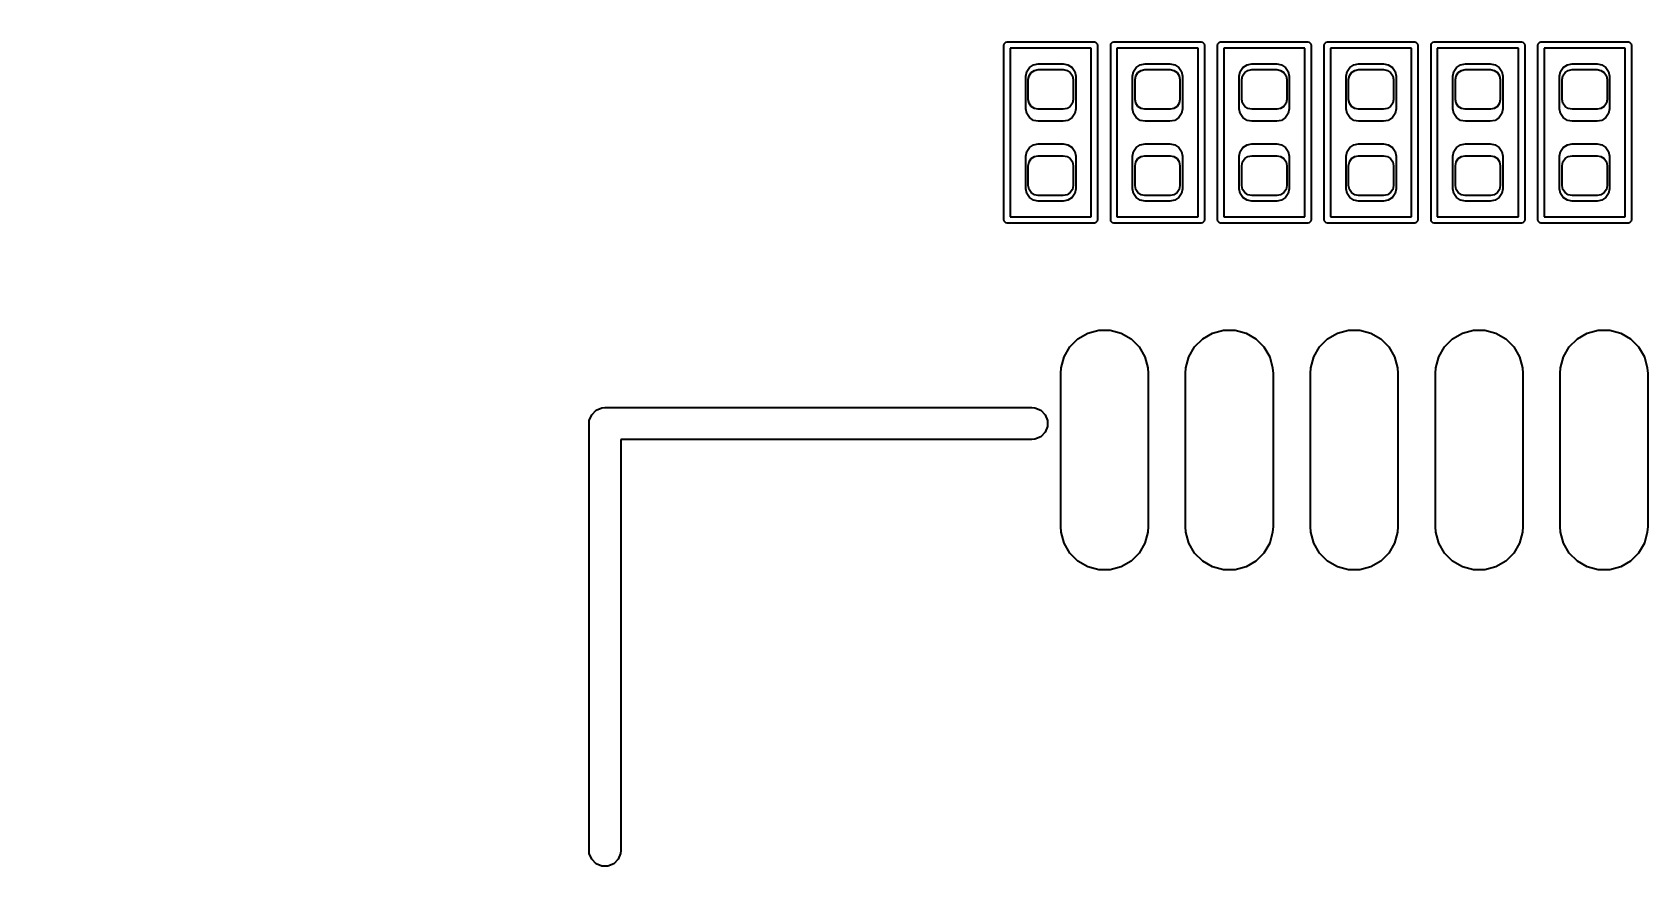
# Model space of a CAD drawing. Extents: x 76 to 193, y -170 to -23.
# Drawn here: x 132.14 to 145.08, y -133.38 to -126.65 of the extents above; entities that cross this region are included whole.
import ezdxf

# ---------------------------------------------------------------- set-up
doc = ezdxf.new("R2010")
doc.units = 0
doc.layers.get('0').update_dxf_attribs({"linetype": 'CONTINUOUS'})
doc.layers.get('Defpoints').update_dxf_attribs({"linetype": 'CONTINUOUS'})
doc.layers.add('BLACK', color=7, linetype='CONTINUOUS')
doc.dimstyles.get("Standard").update_dxf_attribs({"dimtxt": 3, "dimasz": 3, "dimexe": 0.18, "dimexo": 0.0625, "dimgap": 0.09, "dimtad": 0, "dimtih": 1, "dimtoh": 1, "dimzin": 0, "dimdsep": 46, "dimtxsty": 'Standard', "dimcen": 0.09, "dimclrd": 3, "dimclre": 3, "dimclrt": 3, "dimadec": 0, "dimazin": 0, "dimtfac": 1, "dimtofl": 0, "dimtmove": 0, "dimatfit": 3, "dimfxl": 1, "dimtolj": 1, "dimtzin": 0, "dimarcsym": 0})

# ---------------------------------------------------------------- blocks, each defined once
blk = doc.blocks.new('*D15')
at = {"color": 3, "linetype": 'Continuous', "lineweight": -2, "transparency": 16777216}
for p, q in [((134.414, -52.406), (82.008, -52.406)), ((82.188, -55.406), (82.188, -103.552)), ((82.188, -154.878), (82.188, -106.732)), ((134.486, -157.878), (82.008, -157.878))]:
    blk.add_line(p, q, dxfattribs=at)
at = {"color": 3, "linetype": 'Continuous', "transparency": 16777216}
for points in [[(81.688, -55.406), (82.688, -55.406), (82.188, -52.406)], [(81.688, -154.878), (82.688, -154.878), (82.188, -157.878)]]:
    blk.add_solid(points, dxfattribs=at)
at = {"layer": 'Defpoints', "color": 0, "linetype": 'Continuous', "transparency": 16777216}
for p in [(82.188, -52.406), (134.476, -52.406), (134.548, -157.878)]:
    blk.add_point(p, dxfattribs=at)
at = {"color": 3, "linetype": 'Continuous', "transparency": 16777216, "insert": (82.188, -105.142), "char_height": 3, "attachment_point": 5}
blk.add_mtext('\\A1;105.47', dxfattribs=at)

msp = doc.modelspace()

# ---------------------------------------------------------------- linework, layer by layer
at = {"layer": 'BLACK', "linetype": 'Continuous'}
for p, q in [((139.9245, -126.75057), (139.926403, -126.741003)), ((139.9245, -128.15057), (139.9245, -126.75057)), ((139.926403, -126.741003), (139.939933, -126.727473)), ((139.939933, -126.727473), (139.9495, -126.72557)), ((139.9495, -126.72557), (140.6495, -126.72557)), ((140.6495, -126.72557), (140.659067, -126.727473)), ((140.659067, -126.727473), (140.672597, -126.741003)), ((140.672597, -126.741003), (140.6745, -126.75057)), ((140.6745, -126.75057), (140.6745, -128.15057)), ((140.7795, -126.75057), (140.781403, -126.741003)), ((140.7795, -128.15057), (140.7795, -126.75057)), ((140.781403, -126.741003), (140.794933, -126.727473)), ((140.794933, -126.727473), (140.8045, -126.72557)), ((140.8045, -126.72557), (141.5045, -126.72557)), ((141.5045, -126.72557), (141.514067, -126.727473)), ((141.514067, -126.727473), (141.527597, -126.741003)), ((141.527597, -126.741003), (141.5295, -126.75057)), ((141.5295, -126.75057), (141.5295, -128.15057)), ((141.6345, -126.75057), (141.636403, -126.741003)), ((141.6345, -128.15057), (141.6345, -126.75057)), ((141.636403, -126.741003), (141.649933, -126.727473)), ((141.649933, -126.727473), (141.6595, -126.72557)), ((141.6595, -126.72557), (142.3595, -126.72557)), ((142.3595, -126.72557), (142.369067, -126.727473)), ((142.369067, -126.727473), (142.382597, -126.741003)), ((142.382597, -126.741003), (142.3845, -126.75057)), ((142.3845, -126.75057), (142.3845, -128.15057)), ((142.4895, -126.75057), (142.491403, -126.741003)), ((142.4895, -128.15057), (142.4895, -126.75057)), ((142.491403, -126.741003), (142.504933, -126.727473)), ((142.504933, -126.727473), (142.5145, -126.72557)), ((142.5145, -126.72557), (143.2145, -126.72557)), ((143.2145, -126.72557), (143.224067, -126.727473)), ((143.224067, -126.727473), (143.237597, -126.741003)), ((143.237597, -126.741003), (143.2395, -126.75057)), ((143.2395, -126.75057), (143.2395, -128.15057)), ((143.3445, -126.75057), (143.346403, -126.741003)), ((143.3445, -128.15057), (143.3445, -126.75057)), ((143.346403, -126.741003), (143.359933, -126.727473)), ((143.359933, -126.727473), (143.3695, -126.72557)), ((143.3695, -126.72557), (144.0695, -126.72557)), ((144.0695, -126.72557), (144.079067, -126.727473)), ((144.079067, -126.727473), (144.092597, -126.741003)), ((144.092597, -126.741003), (144.0945, -126.75057)), ((144.0945, -126.75057), (144.0945, -128.15057)), ((144.1995, -126.75057), (144.201403, -126.741003)), ((144.1995, -128.15057), (144.1995, -126.75057)), ((144.201403, -126.741003), (144.214933, -126.727473)), ((144.214933, -126.727473), (144.2245, -126.72557)), ((144.2245, -126.72557), (144.9245, -126.72557)), ((144.9245, -126.72557), (144.934067, -126.727473)), ((144.934067, -126.727473), (144.947597, -126.741003)), ((144.947597, -126.741003), (144.9495, -126.75057)), ((144.9495, -126.75057), (144.9495, -128.15057)), ((139.9745, -126.77557), (139.9745, -128.12557)), ((140.6245, -126.77557), (139.9745, -126.77557)), ((140.6245, -128.12557), (140.6245, -126.77557)), ((140.8295, -126.77557), (140.8295, -128.12557)), ((141.4795, -126.77557), (140.8295, -126.77557)), ((141.4795, -128.12557), (141.4795, -126.77557)), ((141.6845, -126.77557), (141.6845, -128.12557)), ((142.3345, -126.77557), (141.6845, -126.77557)), ((142.3345, -128.12557), (142.3345, -126.77557)), ((142.5395, -126.77557), (142.5395, -128.12557)), ((143.1895, -126.77557), (142.5395, -126.77557)), ((143.1895, -128.12557), (143.1895, -126.77557)), ((143.3945, -126.77557), (143.3945, -128.12557)), ((144.0445, -126.77557), (143.3945, -126.77557)), ((144.0445, -128.12557), (144.0445, -126.77557)), ((144.2495, -126.77557), (144.2495, -128.12557)), ((144.8995, -126.77557), (144.2495, -126.77557)), ((144.8995, -128.12557), (144.8995, -126.77557)), ((140.0995, -127.00057), (140.107112, -126.962302)), ((140.0995, -127.26057), (140.0995, -127.00057)), ((140.107112, -126.962302), (140.128789, -126.929859)), ((140.1195, -127.02607), (140.125552, -126.995647)), ((140.125552, -126.995647), (140.142785, -126.969855)), ((140.128789, -126.929859), (140.161232, -126.908182)), ((140.142785, -126.969855), (140.168577, -126.952622)), ((140.161232, -126.908182), (140.1995, -126.90057)), ((140.168577, -126.952622), (140.199, -126.94657)), ((140.199, -126.94657), (140.4, -126.94657)), ((140.1995, -126.90057), (140.3995, -126.90057)), ((140.3995, -126.90057), (140.437768, -126.908182)), ((140.4, -126.94657), (140.430423, -126.952622)), ((140.430423, -126.952622), (140.456215, -126.969855)), ((140.437768, -126.908182), (140.470211, -126.929859)), ((140.456215, -126.969855), (140.473448, -126.995647)), ((140.470211, -126.929859), (140.491888, -126.962302)), ((140.473448, -126.995647), (140.4795, -127.02607)), ((140.491888, -126.962302), (140.4995, -127.00057)), ((140.4995, -127.00057), (140.4995, -127.26057)), ((140.9545, -127.00057), (140.962112, -126.962302)), ((140.9545, -127.26057), (140.9545, -127.00057)), ((140.962112, -126.962302), (140.983789, -126.929859)), ((140.9745, -127.02607), (140.980552, -126.995647)), ((140.980552, -126.995647), (140.997785, -126.969855)), ((140.983789, -126.929859), (141.016232, -126.908182)), ((140.997785, -126.969855), (141.023577, -126.952622)), ((141.016232, -126.908182), (141.0545, -126.90057)), ((141.023577, -126.952622), (141.054, -126.94657)), ((141.054, -126.94657), (141.255, -126.94657)), ((141.0545, -126.90057), (141.2545, -126.90057)), ((141.2545, -126.90057), (141.292768, -126.908182)), ((141.255, -126.94657), (141.285423, -126.952622)), ((141.285423, -126.952622), (141.311215, -126.969855)), ((141.292768, -126.908182), (141.325211, -126.929859)), ((141.311215, -126.969855), (141.328448, -126.995647)), ((141.325211, -126.929859), (141.346888, -126.962302)), ((141.328448, -126.995647), (141.3345, -127.02607)), ((141.346888, -126.962302), (141.3545, -127.00057)), ((141.3545, -127.00057), (141.3545, -127.26057)), ((141.8095, -127.00057), (141.817112, -126.962302)), ((141.8095, -127.26057), (141.8095, -127.00057)), ((141.817112, -126.962302), (141.838789, -126.929859)), ((141.8295, -127.02607), (141.835552, -126.995647)), ((141.835552, -126.995647), (141.852785, -126.969855)), ((141.838789, -126.929859), (141.871232, -126.908182)), ((141.852785, -126.969855), (141.878577, -126.952622)), ((141.871232, -126.908182), (141.9095, -126.90057)), ((141.878577, -126.952622), (141.909, -126.94657)), ((141.909, -126.94657), (142.11, -126.94657)), ((141.9095, -126.90057), (142.1095, -126.90057)), ((142.1095, -126.90057), (142.147768, -126.908182)), ((142.11, -126.94657), (142.140423, -126.952622)), ((142.140423, -126.952622), (142.166215, -126.969855)), ((142.147768, -126.908182), (142.180211, -126.929859)), ((142.166215, -126.969855), (142.183448, -126.995647)), ((142.180211, -126.929859), (142.201888, -126.962302)), ((142.183448, -126.995647), (142.1895, -127.02607)), ((142.201888, -126.962302), (142.2095, -127.00057)), ((142.2095, -127.00057), (142.2095, -127.26057)), ((142.6645, -127.00057), (142.672112, -126.962302)), ((142.6645, -127.26057), (142.6645, -127.00057)), ((142.672112, -126.962302), (142.693789, -126.929859)), ((142.6845, -127.02607), (142.690552, -126.995647)), ((142.690552, -126.995647), (142.707785, -126.969855)), ((142.693789, -126.929859), (142.726232, -126.908182)), ((142.707785, -126.969855), (142.733577, -126.952622)), ((142.726232, -126.908182), (142.7645, -126.90057)), ((142.733577, -126.952622), (142.764, -126.94657)), ((142.764, -126.94657), (142.965, -126.94657)), ((142.7645, -126.90057), (142.9645, -126.90057)), ((142.9645, -126.90057), (143.002768, -126.908182)), ((142.965, -126.94657), (142.995423, -126.952622)), ((142.995423, -126.952622), (143.021215, -126.969855)), ((143.002768, -126.908182), (143.035211, -126.929859)), ((143.021215, -126.969855), (143.038448, -126.995647)), ((143.035211, -126.929859), (143.056888, -126.962302)), ((143.038448, -126.995647), (143.0445, -127.02607)), ((143.056888, -126.962302), (143.0645, -127.00057)), ((143.0645, -127.00057), (143.0645, -127.26057)), ((143.5195, -127.00057), (143.527112, -126.962302)), ((143.5195, -127.26057), (143.5195, -127.00057)), ((143.527112, -126.962302), (143.548789, -126.929859)), ((143.5395, -127.02607), (143.545552, -126.995647)), ((143.545552, -126.995647), (143.562785, -126.969855)), ((143.548789, -126.929859), (143.581232, -126.908182)), ((143.562785, -126.969855), (143.588577, -126.952622)), ((143.581232, -126.908182), (143.6195, -126.90057)), ((143.588577, -126.952622), (143.619, -126.94657)), ((143.619, -126.94657), (143.82, -126.94657)), ((143.6195, -126.90057), (143.8195, -126.90057)), ((143.8195, -126.90057), (143.857768, -126.908182)), ((143.82, -126.94657), (143.850423, -126.952622)), ((143.850423, -126.952622), (143.876215, -126.969855)), ((143.857768, -126.908182), (143.890211, -126.929859)), ((143.876215, -126.969855), (143.893448, -126.995647)), ((143.890211, -126.929859), (143.911888, -126.962302)), ((143.893448, -126.995647), (143.8995, -127.02607)), ((143.911888, -126.962302), (143.9195, -127.00057)), ((143.9195, -127.00057), (143.9195, -127.26057)), ((144.3745, -127.00057), (144.382112, -126.962302)), ((144.3745, -127.26057), (144.3745, -127.00057)), ((144.382112, -126.962302), (144.403789, -126.929859)), ((144.3945, -127.02607), (144.400552, -126.995647)), ((144.400552, -126.995647), (144.417785, -126.969855)), ((144.403789, -126.929859), (144.436232, -126.908182)), ((144.417785, -126.969855), (144.443577, -126.952622)), ((144.436232, -126.908182), (144.4745, -126.90057)), ((144.443577, -126.952622), (144.474, -126.94657)), ((144.474, -126.94657), (144.675, -126.94657)), ((144.4745, -126.90057), (144.6745, -126.90057)), ((144.6745, -126.90057), (144.712768, -126.908182)), ((144.675, -126.94657), (144.705423, -126.952622)), ((144.705423, -126.952622), (144.731215, -126.969855)), ((144.712768, -126.908182), (144.745211, -126.929859)), ((144.731215, -126.969855), (144.748448, -126.995647)), ((144.745211, -126.929859), (144.766888, -126.962302)), ((144.748448, -126.995647), (144.7545, -127.02607)), ((144.766888, -126.962302), (144.7745, -127.00057)), ((144.7745, -127.00057), (144.7745, -127.26057)), ((140.1195, -127.18507), (140.1195, -127.02607)), ((140.4795, -127.02607), (140.4795, -127.18507)), ((140.9745, -127.18507), (140.9745, -127.02607)), ((141.3345, -127.02607), (141.3345, -127.18507)), ((141.8295, -127.18507), (141.8295, -127.02607)), ((142.1895, -127.02607), (142.1895, -127.18507)), ((142.6845, -127.18507), (142.6845, -127.02607)), ((143.0445, -127.02607), (143.0445, -127.18507)), ((143.5395, -127.18507), (143.5395, -127.02607)), ((143.8995, -127.02607), (143.8995, -127.18507)), ((144.3945, -127.18507), (144.3945, -127.02607)), ((144.7545, -127.02607), (144.7545, -127.18507)), ((140.107112, -127.298838), (140.0995, -127.26057)), ((140.125552, -127.215493), (140.1195, -127.18507)), ((140.142785, -127.241285), (140.125552, -127.215493)), ((140.168577, -127.258518), (140.142785, -127.241285)), ((140.199, -127.26457), (140.168577, -127.258518)), ((140.4, -127.26457), (140.199, -127.26457)), ((140.430423, -127.258518), (140.4, -127.26457)), ((140.456215, -127.241285), (140.430423, -127.258518)), ((140.473448, -127.215493), (140.456215, -127.241285)), ((140.4795, -127.18507), (140.473448, -127.215493)), ((140.4995, -127.26057), (140.491888, -127.298838)), ((140.962112, -127.298838), (140.9545, -127.26057)), ((140.980552, -127.215493), (140.9745, -127.18507)), ((140.997785, -127.241285), (140.980552, -127.215493)), ((141.023577, -127.258518), (140.997785, -127.241285)), ((141.054, -127.26457), (141.023577, -127.258518)), ((141.255, -127.26457), (141.054, -127.26457)), ((141.285423, -127.258518), (141.255, -127.26457)), ((141.311215, -127.241285), (141.285423, -127.258518)), ((141.328448, -127.215493), (141.311215, -127.241285)), ((141.3345, -127.18507), (141.328448, -127.215493)), ((141.3545, -127.26057), (141.346888, -127.298838)), ((141.817112, -127.298838), (141.8095, -127.26057)), ((141.835552, -127.215493), (141.8295, -127.18507)), ((141.852785, -127.241285), (141.835552, -127.215493)), ((141.878577, -127.258518), (141.852785, -127.241285)), ((141.909, -127.26457), (141.878577, -127.258518)), ((142.11, -127.26457), (141.909, -127.26457)), ((142.140423, -127.258518), (142.11, -127.26457)), ((142.166215, -127.241285), (142.140423, -127.258518)), ((142.183448, -127.215493), (142.166215, -127.241285)), ((142.1895, -127.18507), (142.183448, -127.215493)), ((142.2095, -127.26057), (142.201888, -127.298838)), ((142.672112, -127.298838), (142.6645, -127.26057)), ((142.690552, -127.215493), (142.6845, -127.18507)), ((142.707785, -127.241285), (142.690552, -127.215493)), ((142.733577, -127.258518), (142.707785, -127.241285)), ((142.764, -127.26457), (142.733577, -127.258518)), ((142.965, -127.26457), (142.764, -127.26457)), ((142.995423, -127.258518), (142.965, -127.26457)), ((143.021215, -127.241285), (142.995423, -127.258518)), ((143.038448, -127.215493), (143.021215, -127.241285)), ((143.0445, -127.18507), (143.038448, -127.215493)), ((143.0645, -127.26057), (143.056888, -127.298838)), ((143.527112, -127.298838), (143.5195, -127.26057)), ((143.545552, -127.215493), (143.5395, -127.18507)), ((143.562785, -127.241285), (143.545552, -127.215493)), ((143.588577, -127.258518), (143.562785, -127.241285)), ((143.619, -127.26457), (143.588577, -127.258518)), ((143.82, -127.26457), (143.619, -127.26457)), ((143.850423, -127.258518), (143.82, -127.26457)), ((143.876215, -127.241285), (143.850423, -127.258518)), ((143.893448, -127.215493), (143.876215, -127.241285)), ((143.8995, -127.18507), (143.893448, -127.215493)), ((143.9195, -127.26057), (143.911888, -127.298838)), ((144.382112, -127.298838), (144.3745, -127.26057)), ((144.400552, -127.215493), (144.3945, -127.18507)), ((144.417785, -127.241285), (144.400552, -127.215493)), ((144.443577, -127.258518), (144.417785, -127.241285)), ((144.474, -127.26457), (144.443577, -127.258518)), ((144.675, -127.26457), (144.474, -127.26457)), ((144.705423, -127.258518), (144.675, -127.26457)), ((144.731215, -127.241285), (144.705423, -127.258518)), ((144.748448, -127.215493), (144.731215, -127.241285)), ((144.7545, -127.18507), (144.748448, -127.215493)), ((144.7745, -127.26057), (144.766888, -127.298838)), ((140.128789, -127.331281), (140.107112, -127.298838)), ((140.161232, -127.352958), (140.128789, -127.331281)), ((140.1995, -127.36057), (140.161232, -127.352958)), ((140.3995, -127.36057), (140.1995, -127.36057)), ((140.437768, -127.352958), (140.3995, -127.36057)), ((140.470211, -127.331281), (140.437768, -127.352958)), ((140.491888, -127.298838), (140.470211, -127.331281)), ((140.983789, -127.331281), (140.962112, -127.298838)), ((141.016232, -127.352958), (140.983789, -127.331281)), ((141.0545, -127.36057), (141.016232, -127.352958)), ((141.2545, -127.36057), (141.0545, -127.36057)), ((141.292768, -127.352958), (141.2545, -127.36057)), ((141.325211, -127.331281), (141.292768, -127.352958)), ((141.346888, -127.298838), (141.325211, -127.331281)), ((141.838789, -127.331281), (141.817112, -127.298838)), ((141.871232, -127.352958), (141.838789, -127.331281)), ((141.9095, -127.36057), (141.871232, -127.352958)), ((142.1095, -127.36057), (141.9095, -127.36057)), ((142.147768, -127.352958), (142.1095, -127.36057)), ((142.180211, -127.331281), (142.147768, -127.352958)), ((142.201888, -127.298838), (142.180211, -127.331281)), ((142.693789, -127.331281), (142.672112, -127.298838)), ((142.726232, -127.352958), (142.693789, -127.331281)), ((142.7645, -127.36057), (142.726232, -127.352958)), ((142.9645, -127.36057), (142.7645, -127.36057)), ((143.002768, -127.352958), (142.9645, -127.36057)), ((143.035211, -127.331281), (143.002768, -127.352958)), ((143.056888, -127.298838), (143.035211, -127.331281)), ((143.548789, -127.331281), (143.527112, -127.298838)), ((143.581232, -127.352958), (143.548789, -127.331281)), ((143.6195, -127.36057), (143.581232, -127.352958)), ((143.8195, -127.36057), (143.6195, -127.36057)), ((143.857768, -127.352958), (143.8195, -127.36057)), ((143.890211, -127.331281), (143.857768, -127.352958)), ((143.911888, -127.298838), (143.890211, -127.331281)), ((144.403789, -127.331281), (144.382112, -127.298838)), ((144.436232, -127.352958), (144.403789, -127.331281)), ((144.4745, -127.36057), (144.436232, -127.352958)), ((144.6745, -127.36057), (144.4745, -127.36057)), ((144.712768, -127.352958), (144.6745, -127.36057)), ((144.745211, -127.331281), (144.712768, -127.352958)), ((144.766888, -127.298838), (144.745211, -127.331281)), ((140.0995, -127.64057), (140.107112, -127.602302)), ((140.0995, -127.90057), (140.0995, -127.64057)), ((140.107112, -127.602302), (140.128789, -127.569859)), ((140.125552, -127.685647), (140.142785, -127.659855)), ((140.128789, -127.569859), (140.161232, -127.548182)), ((140.142785, -127.659855), (140.168577, -127.642622)), ((140.161232, -127.548182), (140.1995, -127.54057)), ((140.168577, -127.642622), (140.199, -127.63657)), ((140.199, -127.63657), (140.4, -127.63657)), ((140.1995, -127.54057), (140.3995, -127.54057)), ((140.3995, -127.54057), (140.437768, -127.548182)), ((140.4, -127.63657), (140.430423, -127.642622)), ((140.430423, -127.642622), (140.456215, -127.659855)), ((140.437768, -127.548182), (140.470211, -127.569859)), ((140.456215, -127.659855), (140.473448, -127.685647)), ((140.470211, -127.569859), (140.491888, -127.602302)), ((140.491888, -127.602302), (140.4995, -127.64057)), ((140.4995, -127.64057), (140.4995, -127.90057)), ((140.9545, -127.64057), (140.962112, -127.602302)), ((140.9545, -127.90057), (140.9545, -127.64057)), ((140.962112, -127.602302), (140.983789, -127.569859)), ((140.980552, -127.685647), (140.997785, -127.659855)), ((140.983789, -127.569859), (141.016232, -127.548182)), ((140.997785, -127.659855), (141.023577, -127.642622)), ((141.016232, -127.548182), (141.0545, -127.54057)), ((141.023577, -127.642622), (141.054, -127.63657)), ((141.054, -127.63657), (141.255, -127.63657)), ((141.0545, -127.54057), (141.2545, -127.54057)), ((141.2545, -127.54057), (141.292768, -127.548182)), ((141.255, -127.63657), (141.285423, -127.642622)), ((141.285423, -127.642622), (141.311215, -127.659855)), ((141.292768, -127.548182), (141.325211, -127.569859)), ((141.311215, -127.659855), (141.328448, -127.685647)), ((141.325211, -127.569859), (141.346888, -127.602302)), ((141.346888, -127.602302), (141.3545, -127.64057)), ((141.3545, -127.64057), (141.3545, -127.90057)), ((141.8095, -127.64057), (141.817112, -127.602302)), ((141.8095, -127.90057), (141.8095, -127.64057)), ((141.817112, -127.602302), (141.838789, -127.569859)), ((141.835552, -127.685647), (141.852785, -127.659855)), ((141.838789, -127.569859), (141.871232, -127.548182)), ((141.852785, -127.659855), (141.878577, -127.642622)), ((141.871232, -127.548182), (141.9095, -127.54057)), ((141.878577, -127.642622), (141.909, -127.63657)), ((141.909, -127.63657), (142.11, -127.63657)), ((141.9095, -127.54057), (142.1095, -127.54057)), ((142.1095, -127.54057), (142.147768, -127.548182)), ((142.11, -127.63657), (142.140423, -127.642622)), ((142.140423, -127.642622), (142.166215, -127.659855)), ((142.147768, -127.548182), (142.180211, -127.569859)), ((142.166215, -127.659855), (142.183448, -127.685647)), ((142.180211, -127.569859), (142.201888, -127.602302)), ((142.201888, -127.602302), (142.2095, -127.64057)), ((142.2095, -127.64057), (142.2095, -127.90057)), ((142.6645, -127.64057), (142.672112, -127.602302)), ((142.6645, -127.90057), (142.6645, -127.64057)), ((142.672112, -127.602302), (142.693789, -127.569859)), ((142.690552, -127.685647), (142.707785, -127.659855)), ((142.693789, -127.569859), (142.726232, -127.548182)), ((142.707785, -127.659855), (142.733577, -127.642622)), ((142.726232, -127.548182), (142.7645, -127.54057)), ((142.733577, -127.642622), (142.764, -127.63657)), ((142.764, -127.63657), (142.965, -127.63657)), ((142.7645, -127.54057), (142.9645, -127.54057)), ((142.9645, -127.54057), (143.002768, -127.548182)), ((142.965, -127.63657), (142.995423, -127.642622)), ((142.995423, -127.642622), (143.021215, -127.659855)), ((143.002768, -127.548182), (143.035211, -127.569859)), ((143.021215, -127.659855), (143.038448, -127.685647)), ((143.035211, -127.569859), (143.056888, -127.602302)), ((143.056888, -127.602302), (143.0645, -127.64057)), ((143.0645, -127.64057), (143.0645, -127.90057)), ((143.5195, -127.64057), (143.527112, -127.602302)), ((143.5195, -127.90057), (143.5195, -127.64057)), ((143.527112, -127.602302), (143.548789, -127.569859)), ((143.545552, -127.685647), (143.562785, -127.659855)), ((143.548789, -127.569859), (143.581232, -127.548182)), ((143.562785, -127.659855), (143.588577, -127.642622)), ((143.581232, -127.548182), (143.6195, -127.54057)), ((143.588577, -127.642622), (143.619, -127.63657)), ((143.619, -127.63657), (143.82, -127.63657)), ((143.6195, -127.54057), (143.8195, -127.54057)), ((143.8195, -127.54057), (143.857768, -127.548182)), ((143.82, -127.63657), (143.850423, -127.642622)), ((143.850423, -127.642622), (143.876215, -127.659855)), ((143.857768, -127.548182), (143.890211, -127.569859)), ((143.876215, -127.659855), (143.893448, -127.685647)), ((143.890211, -127.569859), (143.911888, -127.602302)), ((143.911888, -127.602302), (143.9195, -127.64057)), ((143.9195, -127.64057), (143.9195, -127.90057)), ((144.3745, -127.64057), (144.382112, -127.602302)), ((144.3745, -127.90057), (144.3745, -127.64057)), ((144.382112, -127.602302), (144.403789, -127.569859)), ((144.400552, -127.685647), (144.417785, -127.659855)), ((144.403789, -127.569859), (144.436232, -127.548182)), ((144.417785, -127.659855), (144.443577, -127.642622)), ((144.436232, -127.548182), (144.4745, -127.54057)), ((144.443577, -127.642622), (144.474, -127.63657)), ((144.474, -127.63657), (144.675, -127.63657)), ((144.4745, -127.54057), (144.6745, -127.54057)), ((144.6745, -127.54057), (144.712768, -127.548182)), ((144.675, -127.63657), (144.705423, -127.642622)), ((144.705423, -127.642622), (144.731215, -127.659855)), ((144.712768, -127.548182), (144.745211, -127.569859)), ((144.731215, -127.659855), (144.748448, -127.685647)), ((144.745211, -127.569859), (144.766888, -127.602302)), ((144.766888, -127.602302), (144.7745, -127.64057)), ((144.7745, -127.64057), (144.7745, -127.90057)), ((140.1195, -127.71607), (140.125552, -127.685647)), ((140.1195, -127.87507), (140.1195, -127.71607)), ((140.473448, -127.685647), (140.4795, -127.71607)), ((140.4795, -127.71607), (140.4795, -127.87507)), ((140.9745, -127.71607), (140.980552, -127.685647)), ((140.9745, -127.87507), (140.9745, -127.71607)), ((141.328448, -127.685647), (141.3345, -127.71607)), ((141.3345, -127.71607), (141.3345, -127.87507)), ((141.8295, -127.71607), (141.835552, -127.685647)), ((141.8295, -127.87507), (141.8295, -127.71607)), ((142.183448, -127.685647), (142.1895, -127.71607)), ((142.1895, -127.71607), (142.1895, -127.87507)), ((142.6845, -127.71607), (142.690552, -127.685647)), ((142.6845, -127.87507), (142.6845, -127.71607)), ((143.038448, -127.685647), (143.0445, -127.71607)), ((143.0445, -127.71607), (143.0445, -127.87507)), ((143.5395, -127.71607), (143.545552, -127.685647)), ((143.5395, -127.87507), (143.5395, -127.71607)), ((143.893448, -127.685647), (143.8995, -127.71607)), ((143.8995, -127.71607), (143.8995, -127.87507)), ((144.3945, -127.71607), (144.400552, -127.685647)), ((144.3945, -127.87507), (144.3945, -127.71607)), ((144.748448, -127.685647), (144.7545, -127.71607)), ((144.7545, -127.71607), (144.7545, -127.87507)), ((140.107112, -127.938838), (140.0995, -127.90057)), ((140.125552, -127.905493), (140.1195, -127.87507)), ((140.142785, -127.931285), (140.125552, -127.905493)), ((140.473448, -127.905493), (140.456215, -127.931285)), ((140.4795, -127.87507), (140.473448, -127.905493)), ((140.4995, -127.90057), (140.491888, -127.938838)), ((140.962112, -127.938838), (140.9545, -127.90057)), ((140.980552, -127.905493), (140.9745, -127.87507)), ((140.997785, -127.931285), (140.980552, -127.905493)), ((141.328448, -127.905493), (141.311215, -127.931285)), ((141.3345, -127.87507), (141.328448, -127.905493)), ((141.3545, -127.90057), (141.346888, -127.938838)), ((141.817112, -127.938838), (141.8095, -127.90057)), ((141.835552, -127.905493), (141.8295, -127.87507)), ((141.852785, -127.931285), (141.835552, -127.905493)), ((142.183448, -127.905493), (142.166215, -127.931285)), ((142.1895, -127.87507), (142.183448, -127.905493)), ((142.2095, -127.90057), (142.201888, -127.938838)), ((142.672112, -127.938838), (142.6645, -127.90057)), ((142.690552, -127.905493), (142.6845, -127.87507)), ((142.707785, -127.931285), (142.690552, -127.905493)), ((143.038448, -127.905493), (143.021215, -127.931285)), ((143.0445, -127.87507), (143.038448, -127.905493)), ((143.0645, -127.90057), (143.056888, -127.938838)), ((143.527112, -127.938838), (143.5195, -127.90057)), ((143.545552, -127.905493), (143.5395, -127.87507)), ((143.562785, -127.931285), (143.545552, -127.905493)), ((143.893448, -127.905493), (143.876215, -127.931285)), ((143.8995, -127.87507), (143.893448, -127.905493)), ((143.9195, -127.90057), (143.911888, -127.938838)), ((144.382112, -127.938838), (144.3745, -127.90057)), ((144.400552, -127.905493), (144.3945, -127.87507)), ((144.417785, -127.931285), (144.400552, -127.905493)), ((144.748448, -127.905493), (144.731215, -127.931285)), ((144.7545, -127.87507), (144.748448, -127.905493)), ((144.7745, -127.90057), (144.766888, -127.938838)), ((140.128789, -127.971281), (140.107112, -127.938838)), ((140.161232, -127.992958), (140.128789, -127.971281)), ((140.168577, -127.948518), (140.142785, -127.931285)), ((140.1995, -128.00057), (140.161232, -127.992958)), ((140.199, -127.95457), (140.168577, -127.948518)), ((140.4, -127.95457), (140.199, -127.95457)), ((140.3995, -128.00057), (140.1995, -128.00057)), ((140.437768, -127.992958), (140.3995, -128.00057)), ((140.430423, -127.948518), (140.4, -127.95457)), ((140.456215, -127.931285), (140.430423, -127.948518)), ((140.470211, -127.971281), (140.437768, -127.992958)), ((140.491888, -127.938838), (140.470211, -127.971281)), ((140.983789, -127.971281), (140.962112, -127.938838)), ((141.016232, -127.992958), (140.983789, -127.971281)), ((141.023577, -127.948518), (140.997785, -127.931285)), ((141.0545, -128.00057), (141.016232, -127.992958)), ((141.054, -127.95457), (141.023577, -127.948518)), ((141.255, -127.95457), (141.054, -127.95457)), ((141.2545, -128.00057), (141.0545, -128.00057)), ((141.292768, -127.992958), (141.2545, -128.00057)), ((141.285423, -127.948518), (141.255, -127.95457)), ((141.311215, -127.931285), (141.285423, -127.948518)), ((141.325211, -127.971281), (141.292768, -127.992958)), ((141.346888, -127.938838), (141.325211, -127.971281)), ((141.838789, -127.971281), (141.817112, -127.938838)), ((141.871232, -127.992958), (141.838789, -127.971281)), ((141.878577, -127.948518), (141.852785, -127.931285)), ((141.9095, -128.00057), (141.871232, -127.992958)), ((141.909, -127.95457), (141.878577, -127.948518)), ((142.11, -127.95457), (141.909, -127.95457)), ((142.1095, -128.00057), (141.9095, -128.00057)), ((142.147768, -127.992958), (142.1095, -128.00057)), ((142.140423, -127.948518), (142.11, -127.95457)), ((142.166215, -127.931285), (142.140423, -127.948518)), ((142.180211, -127.971281), (142.147768, -127.992958)), ((142.201888, -127.938838), (142.180211, -127.971281)), ((142.693789, -127.971281), (142.672112, -127.938838)), ((142.726232, -127.992958), (142.693789, -127.971281)), ((142.733577, -127.948518), (142.707785, -127.931285)), ((142.7645, -128.00057), (142.726232, -127.992958)), ((142.764, -127.95457), (142.733577, -127.948518)), ((142.965, -127.95457), (142.764, -127.95457)), ((142.9645, -128.00057), (142.7645, -128.00057)), ((143.002768, -127.992958), (142.9645, -128.00057)), ((142.995423, -127.948518), (142.965, -127.95457)), ((143.021215, -127.931285), (142.995423, -127.948518)), ((143.035211, -127.971281), (143.002768, -127.992958)), ((143.056888, -127.938838), (143.035211, -127.971281)), ((143.548789, -127.971281), (143.527112, -127.938838)), ((143.581232, -127.992958), (143.548789, -127.971281)), ((143.588577, -127.948518), (143.562785, -127.931285)), ((143.6195, -128.00057), (143.581232, -127.992958)), ((143.619, -127.95457), (143.588577, -127.948518)), ((143.82, -127.95457), (143.619, -127.95457)), ((143.8195, -128.00057), (143.6195, -128.00057)), ((143.857768, -127.992958), (143.8195, -128.00057)), ((143.850423, -127.948518), (143.82, -127.95457)), ((143.876215, -127.931285), (143.850423, -127.948518)), ((143.890211, -127.971281), (143.857768, -127.992958)), ((143.911888, -127.938838), (143.890211, -127.971281)), ((144.403789, -127.971281), (144.382112, -127.938838)), ((144.436232, -127.992958), (144.403789, -127.971281)), ((144.443577, -127.948518), (144.417785, -127.931285)), ((144.4745, -128.00057), (144.436232, -127.992958)), ((144.474, -127.95457), (144.443577, -127.948518)), ((144.675, -127.95457), (144.474, -127.95457)), ((144.6745, -128.00057), (144.4745, -128.00057)), ((144.712768, -127.992958), (144.6745, -128.00057)), ((144.705423, -127.948518), (144.675, -127.95457)), ((144.731215, -127.931285), (144.705423, -127.948518)), ((144.745211, -127.971281), (144.712768, -127.992958)), ((144.766888, -127.938838), (144.745211, -127.971281)), ((139.926403, -128.160137), (139.9245, -128.15057)), ((139.939933, -128.173667), (139.926403, -128.160137)), ((139.9495, -128.17557), (139.939933, -128.173667)), ((140.6495, -128.17557), (139.9495, -128.17557)), ((139.9745, -128.12557), (140.6245, -128.12557)), ((140.659067, -128.173667), (140.6495, -128.17557)), ((140.672597, -128.160137), (140.659067, -128.173667)), ((140.6745, -128.15057), (140.672597, -128.160137)), ((140.781403, -128.160137), (140.7795, -128.15057)), ((140.794933, -128.173667), (140.781403, -128.160137)), ((140.8045, -128.17557), (140.794933, -128.173667)), ((141.5045, -128.17557), (140.8045, -128.17557)), ((140.8295, -128.12557), (141.4795, -128.12557)), ((141.514067, -128.173667), (141.5045, -128.17557)), ((141.527597, -128.160137), (141.514067, -128.173667)), ((141.5295, -128.15057), (141.527597, -128.160137)), ((141.636403, -128.160137), (141.6345, -128.15057)), ((141.649933, -128.173667), (141.636403, -128.160137)), ((141.6595, -128.17557), (141.649933, -128.173667)), ((142.3595, -128.17557), (141.6595, -128.17557)), ((141.6845, -128.12557), (142.3345, -128.12557)), ((142.369067, -128.173667), (142.3595, -128.17557)), ((142.382597, -128.160137), (142.369067, -128.173667)), ((142.3845, -128.15057), (142.382597, -128.160137)), ((142.491403, -128.160137), (142.4895, -128.15057)), ((142.504933, -128.173667), (142.491403, -128.160137)), ((142.5145, -128.17557), (142.504933, -128.173667)), ((143.2145, -128.17557), (142.5145, -128.17557)), ((142.5395, -128.12557), (143.1895, -128.12557)), ((143.224067, -128.173667), (143.2145, -128.17557)), ((143.237597, -128.160137), (143.224067, -128.173667)), ((143.2395, -128.15057), (143.237597, -128.160137)), ((143.346403, -128.160137), (143.3445, -128.15057)), ((143.359933, -128.173667), (143.346403, -128.160137)), ((143.3695, -128.17557), (143.359933, -128.173667)), ((144.0695, -128.17557), (143.3695, -128.17557)), ((143.3945, -128.12557), (144.0445, -128.12557)), ((144.079067, -128.173667), (144.0695, -128.17557)), ((144.092597, -128.160137), (144.079067, -128.173667)), ((144.0945, -128.15057), (144.092597, -128.160137)), ((144.201403, -128.160137), (144.1995, -128.15057)), ((144.214933, -128.173667), (144.201403, -128.160137)), ((144.2245, -128.17557), (144.214933, -128.173667)), ((144.9245, -128.17557), (144.2245, -128.17557)), ((144.2495, -128.12557), (144.8995, -128.12557)), ((144.934067, -128.173667), (144.9245, -128.17557)), ((144.947597, -128.160137), (144.934067, -128.173667)), ((144.9495, -128.15057), (144.947597, -128.160137)), ((140.516433, -129.102896), (140.595561, -129.057212)), ((140.516433, -129.102896), (140.595561, -129.057212)), ((140.595561, -129.057212), (140.683816, -129.033564)), ((140.595561, -129.057212), (140.683816, -129.033564)), ((140.683816, -129.033564), (140.775184, -129.033564)), ((140.683816, -129.033564), (140.775184, -129.033564)), ((140.775184, -129.033564), (140.863439, -129.057212)), ((140.775184, -129.033564), (140.863439, -129.057212)), ((140.863439, -129.057212), (140.942567, -129.102896)), ((140.863439, -129.057212), (140.942567, -129.102896)), ((141.516433, -129.102896), (141.595561, -129.057212)), ((141.516433, -129.102896), (141.595561, -129.057212)), ((141.595561, -129.057212), (141.683816, -129.033564)), ((141.595561, -129.057212), (141.683816, -129.033564)), ((141.683816, -129.033564), (141.775184, -129.033564)), ((141.683816, -129.033564), (141.775184, -129.033564)), ((141.775184, -129.033564), (141.863439, -129.057212)), ((141.775184, -129.033564), (141.863439, -129.057212)), ((141.863439, -129.057212), (141.942567, -129.102896)), ((141.863439, -129.057212), (141.942567, -129.102896)), ((142.516433, -129.102896), (142.595561, -129.057212)), ((142.516433, -129.102896), (142.595561, -129.057212)), ((142.595561, -129.057212), (142.683816, -129.033564)), ((142.595561, -129.057212), (142.683816, -129.033564)), ((142.683816, -129.033564), (142.775184, -129.033564)), ((142.683816, -129.033564), (142.775184, -129.033564)), ((142.775184, -129.033564), (142.863439, -129.057212)), ((142.775184, -129.033564), (142.863439, -129.057212)), ((142.863439, -129.057212), (142.942567, -129.102896)), ((142.863439, -129.057212), (142.942567, -129.102896)), ((143.516433, -129.102896), (143.595561, -129.057212)), ((143.516433, -129.102896), (143.595561, -129.057212)), ((143.595561, -129.057212), (143.683816, -129.033564)), ((143.595561, -129.057212), (143.683816, -129.033564)), ((143.683816, -129.033564), (143.775184, -129.033564)), ((143.683816, -129.033564), (143.775184, -129.033564)), ((143.775184, -129.033564), (143.863439, -129.057212)), ((143.775184, -129.033564), (143.863439, -129.057212)), ((143.863439, -129.057212), (143.942567, -129.102896)), ((143.863439, -129.057212), (143.942567, -129.102896)), ((144.516433, -129.102896), (144.595561, -129.057212)), ((144.516433, -129.102896), (144.595561, -129.057212)), ((144.595561, -129.057212), (144.683816, -129.033564)), ((144.595561, -129.057212), (144.683816, -129.033564)), ((144.683816, -129.033564), (144.775184, -129.033564)), ((144.683816, -129.033564), (144.775184, -129.033564)), ((144.775184, -129.033564), (144.863439, -129.057212)), ((144.775184, -129.033564), (144.863439, -129.057212)), ((144.863439, -129.057212), (144.942567, -129.102896)), ((144.863439, -129.057212), (144.942567, -129.102896)), ((140.406142, -129.246631), (140.451826, -129.167503)), ((140.406142, -129.246631), (140.451826, -129.167503)), ((140.451826, -129.167503), (140.516433, -129.102896)), ((140.451826, -129.167503), (140.516433, -129.102896)), ((140.942567, -129.102896), (141.007174, -129.167503)), ((140.942567, -129.102896), (141.007174, -129.167503)), ((141.007174, -129.167503), (141.052858, -129.246631)), ((141.007174, -129.167503), (141.052858, -129.246631)), ((141.406142, -129.246631), (141.451826, -129.167503)), ((141.406142, -129.246631), (141.451826, -129.167503)), ((141.451826, -129.167503), (141.516433, -129.102896)), ((141.451826, -129.167503), (141.516433, -129.102896)), ((141.942567, -129.102896), (142.007174, -129.167503)), ((141.942567, -129.102896), (142.007174, -129.167503)), ((142.007174, -129.167503), (142.052858, -129.246631)), ((142.007174, -129.167503), (142.052858, -129.246631)), ((142.406142, -129.246631), (142.451826, -129.167503)), ((142.406142, -129.246631), (142.451826, -129.167503)), ((142.451826, -129.167503), (142.516433, -129.102896)), ((142.451826, -129.167503), (142.516433, -129.102896)), ((142.942567, -129.102896), (143.007174, -129.167503)), ((142.942567, -129.102896), (143.007174, -129.167503)), ((143.007174, -129.167503), (143.052858, -129.246631)), ((143.007174, -129.167503), (143.052858, -129.246631)), ((143.406142, -129.246631), (143.451826, -129.167503)), ((143.406142, -129.246631), (143.451826, -129.167503)), ((143.451826, -129.167503), (143.516433, -129.102896)), ((143.451826, -129.167503), (143.516433, -129.102896)), ((143.942567, -129.102896), (144.007174, -129.167503)), ((143.942567, -129.102896), (144.007174, -129.167503)), ((144.007174, -129.167503), (144.052858, -129.246631)), ((144.007174, -129.167503), (144.052858, -129.246631)), ((144.406142, -129.246631), (144.451826, -129.167503)), ((144.406142, -129.246631), (144.451826, -129.167503)), ((144.451826, -129.167503), (144.516433, -129.102896)), ((144.451826, -129.167503), (144.516433, -129.102896)), ((144.942567, -129.102896), (145.007174, -129.167503)), ((144.942567, -129.102896), (145.007174, -129.167503)), ((145.007174, -129.167503), (145.052858, -129.246631)), ((145.007174, -129.167503), (145.052858, -129.246631)), ((140.3795, -129.38057), (140.382494, -129.334886)), ((140.3795, -129.38057), (140.382494, -129.334886)), ((140.382494, -129.334886), (140.406142, -129.246631)), ((140.382494, -129.334886), (140.406142, -129.246631)), ((141.052858, -129.246631), (141.076506, -129.334886)), ((141.052858, -129.246631), (141.076506, -129.334886)), ((141.076506, -129.334886), (141.0795, -129.38057)), ((141.076506, -129.334886), (141.0795, -129.38057)), ((141.3795, -129.38057), (141.382494, -129.334886)), ((141.3795, -129.38057), (141.382494, -129.334886)), ((141.382494, -129.334886), (141.406142, -129.246631)), ((141.382494, -129.334886), (141.406142, -129.246631)), ((142.052858, -129.246631), (142.076506, -129.334886)), ((142.052858, -129.246631), (142.076506, -129.334886)), ((142.076506, -129.334886), (142.0795, -129.38057)), ((142.076506, -129.334886), (142.0795, -129.38057)), ((142.3795, -129.38057), (142.382494, -129.334886)), ((142.3795, -129.38057), (142.382494, -129.334886)), ((142.382494, -129.334886), (142.406142, -129.246631)), ((142.382494, -129.334886), (142.406142, -129.246631)), ((143.052858, -129.246631), (143.076506, -129.334886)), ((143.052858, -129.246631), (143.076506, -129.334886)), ((143.076506, -129.334886), (143.0795, -129.38057)), ((143.076506, -129.334886), (143.0795, -129.38057)), ((143.3795, -129.38057), (143.382494, -129.334886)), ((143.3795, -129.38057), (143.382494, -129.334886)), ((143.382494, -129.334886), (143.406142, -129.246631)), ((143.382494, -129.334886), (143.406142, -129.246631)), ((144.052858, -129.246631), (144.076506, -129.334886)), ((144.052858, -129.246631), (144.076506, -129.334886)), ((144.076506, -129.334886), (144.0795, -129.38057)), ((144.076506, -129.334886), (144.0795, -129.38057)), ((144.3795, -129.38057), (144.382494, -129.334886)), ((144.3795, -129.38057), (144.382494, -129.334886)), ((144.382494, -129.334886), (144.406142, -129.246631)), ((144.382494, -129.334886), (144.406142, -129.246631)), ((145.052858, -129.246631), (145.076506, -129.334886)), ((145.052858, -129.246631), (145.076506, -129.334886)), ((145.076506, -129.334886), (145.0795, -129.38057)), ((145.076506, -129.334886), (145.0795, -129.38057)), ((140.3795, -130.60557), (140.3795, -129.38057)), ((140.3795, -130.60557), (140.3795, -129.38057)), ((141.0795, -129.38057), (141.0795, -130.60557)), ((141.0795, -129.38057), (141.0795, -130.60557)), ((141.3795, -130.60557), (141.3795, -129.38057)), ((141.3795, -130.60557), (141.3795, -129.38057)), ((142.0795, -129.38057), (142.0795, -130.60557)), ((142.0795, -129.38057), (142.0795, -130.60557)), ((142.3795, -130.60557), (142.3795, -129.38057)), ((142.3795, -130.60557), (142.3795, -129.38057)), ((143.0795, -129.38057), (143.0795, -130.60557)), ((143.0795, -129.38057), (143.0795, -130.60557)), ((143.3795, -130.60557), (143.3795, -129.38057)), ((143.3795, -130.60557), (143.3795, -129.38057)), ((144.0795, -129.38057), (144.0795, -130.60557)), ((144.0795, -129.38057), (144.0795, -130.60557)), ((144.3795, -130.60557), (144.3795, -129.38057)), ((144.3795, -130.60557), (144.3795, -129.38057)), ((145.0795, -129.38057), (145.0795, -130.60557)), ((145.0795, -129.38057), (145.0795, -130.60557)), ((136.60494, -129.755794), (136.623903, -129.710013)), ((136.623903, -129.710013), (136.658943, -129.674973)), ((136.658943, -129.674973), (136.704724, -129.65601)), ((136.704724, -129.65601), (136.7295, -129.65357)), ((136.7295, -129.65357), (140.1485, -129.65357)), ((140.1485, -129.65357), (140.173276, -129.65601)), ((140.173276, -129.65601), (140.219057, -129.674973)), ((140.219057, -129.674973), (140.254097, -129.710013)), ((140.254097, -129.710013), (140.27306, -129.755794)), ((136.6025, -129.78057), (136.60494, -129.755794)), ((136.6025, -133.19957), (136.6025, -129.78057)), ((140.254097, -129.851127), (140.219057, -129.886167)), ((140.27306, -129.805346), (140.254097, -129.851127)), ((140.27306, -129.755794), (140.27306, -129.805346)), ((140.1485, -129.90757), (136.8565, -129.90757)), ((136.8565, -129.90757), (136.8565, -133.19957)), ((140.173276, -129.90513), (140.1485, -129.90757)), ((140.219057, -129.886167), (140.173276, -129.90513)), ((140.382494, -130.651254), (140.3795, -130.60557)), ((140.382494, -130.651254), (140.3795, -130.60557)), ((141.0795, -130.60557), (141.076506, -130.651254)), ((141.0795, -130.60557), (141.076506, -130.651254)), ((141.382494, -130.651254), (141.3795, -130.60557)), ((141.382494, -130.651254), (141.3795, -130.60557)), ((142.0795, -130.60557), (142.076506, -130.651254)), ((142.0795, -130.60557), (142.076506, -130.651254)), ((142.382494, -130.651254), (142.3795, -130.60557)), ((142.382494, -130.651254), (142.3795, -130.60557)), ((143.0795, -130.60557), (143.076506, -130.651254)), ((143.0795, -130.60557), (143.076506, -130.651254)), ((143.382494, -130.651254), (143.3795, -130.60557)), ((143.382494, -130.651254), (143.3795, -130.60557)), ((144.0795, -130.60557), (144.076506, -130.651254)), ((144.0795, -130.60557), (144.076506, -130.651254)), ((144.382494, -130.651254), (144.3795, -130.60557)), ((144.382494, -130.651254), (144.3795, -130.60557)), ((145.0795, -130.60557), (145.076506, -130.651254)), ((145.0795, -130.60557), (145.076506, -130.651254)), ((140.406142, -130.739509), (140.382494, -130.651254)), ((140.406142, -130.739509), (140.382494, -130.651254)), ((140.451826, -130.818637), (140.406142, -130.739509)), ((140.451826, -130.818637), (140.406142, -130.739509)), ((141.052858, -130.739509), (141.007174, -130.818637)), ((141.052858, -130.739509), (141.007174, -130.818637)), ((141.076506, -130.651254), (141.052858, -130.739509)), ((141.076506, -130.651254), (141.052858, -130.739509)), ((141.406142, -130.739509), (141.382494, -130.651254)), ((141.406142, -130.739509), (141.382494, -130.651254)), ((141.451826, -130.818637), (141.406142, -130.739509)), ((141.451826, -130.818637), (141.406142, -130.739509)), ((142.052858, -130.739509), (142.007174, -130.818637)), ((142.052858, -130.739509), (142.007174, -130.818637)), ((142.076506, -130.651254), (142.052858, -130.739509)), ((142.076506, -130.651254), (142.052858, -130.739509)), ((142.406142, -130.739509), (142.382494, -130.651254)), ((142.406142, -130.739509), (142.382494, -130.651254)), ((142.451826, -130.818637), (142.406142, -130.739509)), ((142.451826, -130.818637), (142.406142, -130.739509)), ((143.052858, -130.739509), (143.007174, -130.818637)), ((143.052858, -130.739509), (143.007174, -130.818637)), ((143.076506, -130.651254), (143.052858, -130.739509)), ((143.076506, -130.651254), (143.052858, -130.739509)), ((143.406142, -130.739509), (143.382494, -130.651254)), ((143.406142, -130.739509), (143.382494, -130.651254)), ((143.451826, -130.818637), (143.406142, -130.739509)), ((143.451826, -130.818637), (143.406142, -130.739509)), ((144.052858, -130.739509), (144.007174, -130.818637)), ((144.052858, -130.739509), (144.007174, -130.818637)), ((144.076506, -130.651254), (144.052858, -130.739509)), ((144.076506, -130.651254), (144.052858, -130.739509)), ((144.406142, -130.739509), (144.382494, -130.651254)), ((144.406142, -130.739509), (144.382494, -130.651254)), ((144.451826, -130.818637), (144.406142, -130.739509)), ((144.451826, -130.818637), (144.406142, -130.739509)), ((145.052858, -130.739509), (145.007174, -130.818637)), ((145.052858, -130.739509), (145.007174, -130.818637)), ((145.076506, -130.651254), (145.052858, -130.739509)), ((145.076506, -130.651254), (145.052858, -130.739509)), ((140.516433, -130.883244), (140.451826, -130.818637)), ((140.516433, -130.883244), (140.451826, -130.818637)), ((140.595561, -130.928928), (140.516433, -130.883244)), ((140.595561, -130.928928), (140.516433, -130.883244)), ((140.942567, -130.883244), (140.863439, -130.928928)), ((140.942567, -130.883244), (140.863439, -130.928928)), ((141.007174, -130.818637), (140.942567, -130.883244)), ((141.007174, -130.818637), (140.942567, -130.883244)), ((141.516433, -130.883244), (141.451826, -130.818637)), ((141.516433, -130.883244), (141.451826, -130.818637)), ((141.595561, -130.928928), (141.516433, -130.883244)), ((141.595561, -130.928928), (141.516433, -130.883244)), ((141.942567, -130.883244), (141.863439, -130.928928)), ((141.942567, -130.883244), (141.863439, -130.928928)), ((142.007174, -130.818637), (141.942567, -130.883244)), ((142.007174, -130.818637), (141.942567, -130.883244)), ((142.516433, -130.883244), (142.451826, -130.818637)), ((142.516433, -130.883244), (142.451826, -130.818637)), ((142.595561, -130.928928), (142.516433, -130.883244)), ((142.595561, -130.928928), (142.516433, -130.883244)), ((142.942567, -130.883244), (142.863439, -130.928928)), ((142.942567, -130.883244), (142.863439, -130.928928)), ((143.007174, -130.818637), (142.942567, -130.883244)), ((143.007174, -130.818637), (142.942567, -130.883244)), ((143.516433, -130.883244), (143.451826, -130.818637)), ((143.516433, -130.883244), (143.451826, -130.818637)), ((143.595561, -130.928928), (143.516433, -130.883244)), ((143.595561, -130.928928), (143.516433, -130.883244)), ((143.942567, -130.883244), (143.863439, -130.928928)), ((143.942567, -130.883244), (143.863439, -130.928928)), ((144.007174, -130.818637), (143.942567, -130.883244)), ((144.007174, -130.818637), (143.942567, -130.883244)), ((144.516433, -130.883244), (144.451826, -130.818637)), ((144.516433, -130.883244), (144.451826, -130.818637)), ((144.595561, -130.928928), (144.516433, -130.883244)), ((144.595561, -130.928928), (144.516433, -130.883244)), ((144.942567, -130.883244), (144.863439, -130.928928)), ((144.942567, -130.883244), (144.863439, -130.928928)), ((145.007174, -130.818637), (144.942567, -130.883244)), ((145.007174, -130.818637), (144.942567, -130.883244)), ((140.683816, -130.952576), (140.595561, -130.928928)), ((140.683816, -130.952576), (140.595561, -130.928928)), ((140.775184, -130.952576), (140.683816, -130.952576)), ((140.775184, -130.952576), (140.683816, -130.952576)), ((140.863439, -130.928928), (140.775184, -130.952576)), ((140.863439, -130.928928), (140.775184, -130.952576)), ((141.683816, -130.952576), (141.595561, -130.928928)), ((141.683816, -130.952576), (141.595561, -130.928928)), ((141.775184, -130.952576), (141.683816, -130.952576)), ((141.775184, -130.952576), (141.683816, -130.952576)), ((141.863439, -130.928928), (141.775184, -130.952576)), ((141.863439, -130.928928), (141.775184, -130.952576)), ((142.683816, -130.952576), (142.595561, -130.928928)), ((142.683816, -130.952576), (142.595561, -130.928928)), ((142.775184, -130.952576), (142.683816, -130.952576)), ((142.775184, -130.952576), (142.683816, -130.952576)), ((142.863439, -130.928928), (142.775184, -130.952576)), ((142.863439, -130.928928), (142.775184, -130.952576)), ((143.683816, -130.952576), (143.595561, -130.928928)), ((143.683816, -130.952576), (143.595561, -130.928928)), ((143.775184, -130.952576), (143.683816, -130.952576)), ((143.775184, -130.952576), (143.683816, -130.952576)), ((143.863439, -130.928928), (143.775184, -130.952576)), ((143.863439, -130.928928), (143.775184, -130.952576)), ((144.683816, -130.952576), (144.595561, -130.928928)), ((144.683816, -130.952576), (144.595561, -130.928928)), ((144.775184, -130.952576), (144.683816, -130.952576)), ((144.775184, -130.952576), (144.683816, -130.952576)), ((144.863439, -130.928928), (144.775184, -130.952576)), ((144.863439, -130.928928), (144.775184, -130.952576)), ((136.60494, -133.224346), (136.6025, -133.19957)), ((136.623903, -133.270127), (136.60494, -133.224346)), ((136.85406, -133.224346), (136.835097, -133.270127)), ((136.8565, -133.19957), (136.85406, -133.224346)), ((136.658943, -133.305167), (136.623903, -133.270127)), ((136.704724, -133.32413), (136.658943, -133.305167)), ((136.754276, -133.32413), (136.704724, -133.32413)), ((136.800057, -133.305167), (136.754276, -133.32413)), ((136.835097, -133.270127), (136.800057, -133.305167))]:
    msp.add_line(p, q, dxfattribs=at)

# ---------------------------------------------------------------- dimensions: what is measured, and where the dimension line sits
at = {"linetype": 'Continuous'}
dim = msp.add_linear_dim(base=(82.187598, -52.40557), p1=(134.548001, -157.87797), p2=(134.476001, -52.40557), angle=90, dimstyle='Standard', dxfattribs=at)
dim.commit()
dim.dimension.update_dxf_attribs({"geometry": '*D15', "text_midpoint": (82.187598, -105.14177)})

doc.saveas('drawing.dxf')
